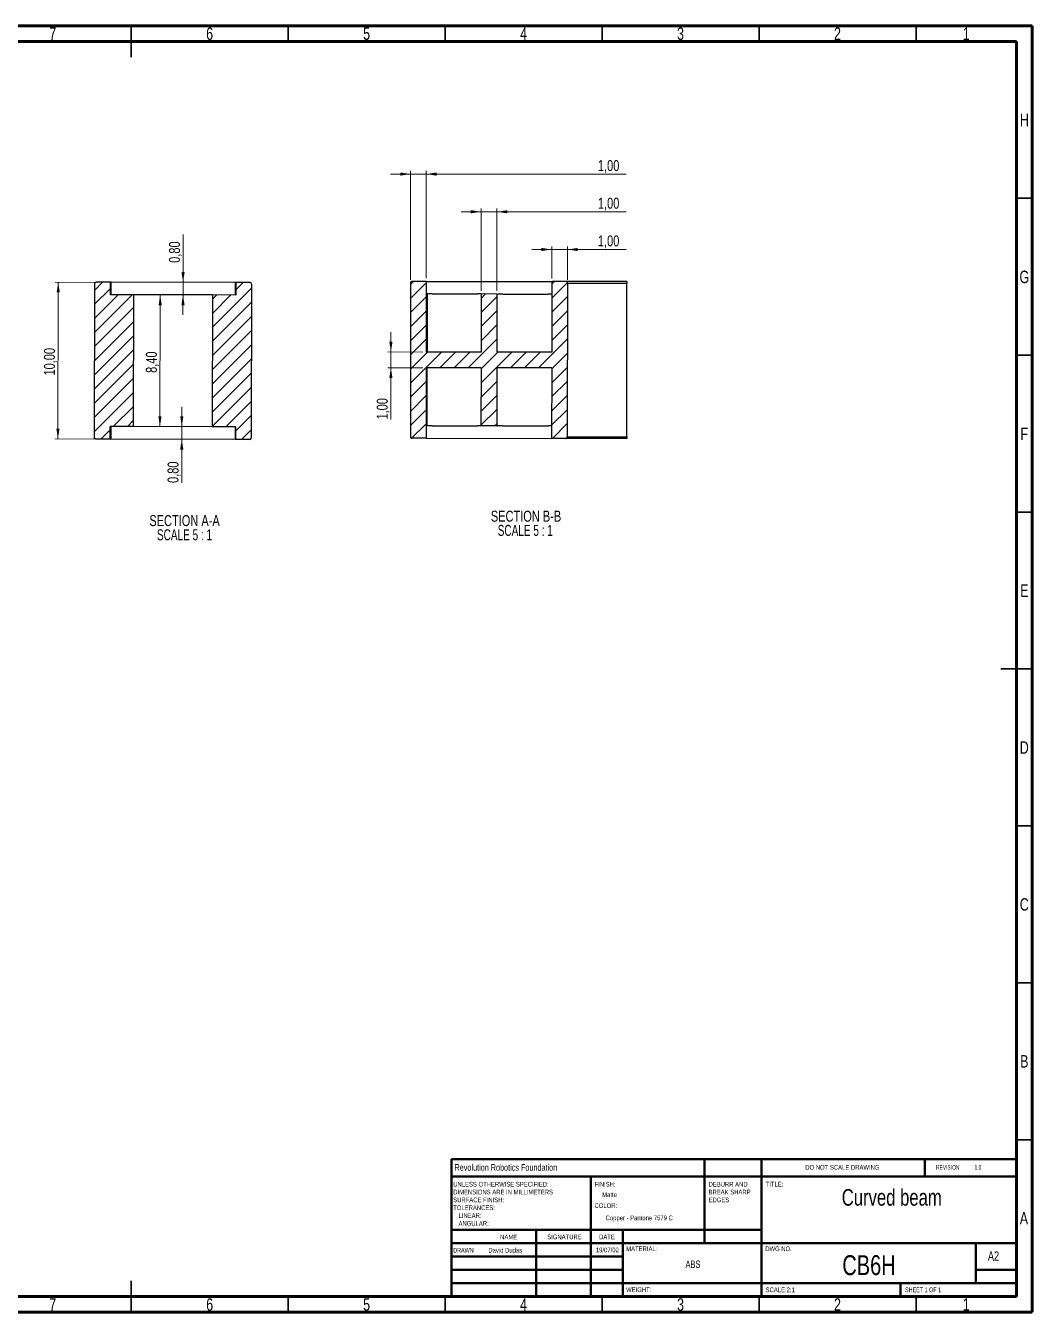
# Model space of a CAD drawing. Header units: millimetres. Extents: x 15 to 589, y 5 to 415.
# Drawn here: x 268.4 to 589, y 5 to 415 of the extents above; entities that cross this region are included whole.
import ezdxf

# ---------------------------------------------------------------- set-up
doc = ezdxf.new("R2010")
doc.units = ezdxf.units.MM
doc.styles.add('SLDTEXTSTYLE0', font='TXT', dxfattribs={"width": 0.75})
doc.styles.add('SLDTEXTSTYLE1', font='TXT', dxfattribs={"width": 0.686449})
doc.styles.add('SLDTEXTSTYLE2', font='TXT', dxfattribs={"width": 0.625})
doc.styles.add('SLDTEXTSTYLE3', font='TXT', dxfattribs={"width": 0.6875})
doc.styles.add('SLDTEXTSTYLE5', font='TXT', dxfattribs={"width": 0.681818})
doc.dimstyles.new('SLDDIMSTYLE3', dxfattribs={"dimtxt": 3.5, "dimasz": 3.302, "dimexe": 0, "dimexo": 0.0625, "dimgap": 0.875, "dimtad": 1, "dimlfac": 0.2, "dimrnd": 1e-09, "dimzin": 12, "dimdsep": 46, "dimtxsty": 'SLDTEXTSTYLE0', "dimsah": 1, "dimcen": 0.09, "dimadec": 0, "dimazin": 3, "dimtfac": 1, "dimtofl": 0, "dimtmove": 0, "dimatfit": 3, "dimfxl": 0, "dimfrac": 2, "dimtolj": 1, "dimtzin": 12, "dimarcsym": 0})
doc.dimstyles.new('SLDDIMSTYLE4', dxfattribs={"dimtxt": 3.5, "dimasz": 3.302, "dimexe": 0, "dimexo": 0.0625, "dimgap": 0.875, "dimtad": 1, "dimlfac": 0.2, "dimrnd": 1e-09, "dimdsep": 46, "dimtxsty": 'SLDTEXTSTYLE0', "dimsah": 1, "dimcen": 0.09, "dimadec": 0, "dimazin": 2, "dimtfac": 1, "dimtmove": 0, "dimatfit": 0, "dimfxl": 0, "dimfrac": 2, "dimtolj": 1, "dimtzin": 12, "dimarcsym": 0})
doc.dimstyles.new('SLDDIMSTYLE5', dxfattribs={"dimtxt": 3.5, "dimasz": 3.302, "dimexe": 0, "dimexo": 0.0625, "dimgap": 0.875, "dimtad": 1, "dimlfac": 0.2, "dimrnd": 1e-09, "dimzin": 12, "dimdsep": 46, "dimtxsty": 'SLDTEXTSTYLE0', "dimsah": 1, "dimcen": 0.09, "dimadec": 0, "dimazin": 3, "dimtfac": 1, "dimtmove": 0, "dimatfit": 0, "dimfxl": 0, "dimfrac": 2, "dimtolj": 1, "dimtzin": 12, "dimarcsym": 0})

# ---------------------------------------------------------------- blocks, each defined once
blk = doc.blocks.new('SW_NOTE_0')
at = {"color": 0, "linetype": 'Continuous', "lineweight": 0, "char_height": 1.5, "attachment_point": 1, "style": 'SLDTEXTSTYLE0'}
for s, insert in [('UNLESS OTHERWISE SPECIFIED:', (0, 1.93)), ('SURFACE FINISH:', (0, -3.07)), ('DIMENSIONS ARE IN MILLIMETERS', (0, -0.57)), ('TOLERANCES:', (0, -5.57)), ('LINEAR:', (1.69, -8.07)), ('ANGULAR:', (1.69, -10.57))]:
    blk.add_mtext(s, dxfattribs=dict(at, insert=insert))
blk = doc.blocks.new('SW_NOTE_0_1')
at = {"color": 0, "linetype": 'Continuous', "lineweight": 0, "char_height": 1.5, "attachment_point": 1, "style": 'SLDTEXTSTYLE0'}
for s, insert in [('DEBURR AND', (0, 1.93)), ('BREAK SHARP', (0, -0.57)), ('EDGES', (0, -3.07))]:
    blk.add_mtext(s, dxfattribs=dict(at, insert=insert))
blk = doc.blocks.new('_D_12')
at = {"color": 7, "linetype": 'Continuous', "lineweight": 0}
for p, q in [((334.34, 333.19), (277.73, 333.32)), ((278.73, 333.31), (278.62, 283.31)), ((334.23, 283.19), (277.62, 283.32))]:
    blk.add_line(p, q, dxfattribs=at)
at = {"color": 7, "linetype": 'Continuous', "lineweight": 18}
for points in [[(278.73, 333.31), (278.22, 330.01), (279.23, 330.01)], [(278.62, 283.31), (279.14, 286.61), (278.12, 286.62)]]:
    blk.add_solid(points, dxfattribs=at)
at = {"color": 7, "linetype": 'Continuous', "lineweight": 18, "insert": (274.15, 303.53), "char_height": 3.5, "attachment_point": 1, "rotation": 89.8709, "style": 'SLDTEXTSTYLE0'}
blk.add_mtext('10,00', dxfattribs=at)
blk = doc.blocks.new('_D_13')
at = {"color": 7, "linetype": 'Continuous', "lineweight": 0}
blk.add_line((311.2, 329.24), (311.11, 287.24), dxfattribs=at)
at = {"color": 7, "linetype": 'Continuous', "lineweight": 18}
for points in [[(311.2, 329.24), (310.69, 325.94), (311.7, 325.94)], [(311.11, 287.24), (311.62, 290.54), (310.61, 290.54)]]:
    blk.add_solid(points, dxfattribs=at)
at = {"color": 7, "linetype": 'Continuous', "lineweight": 18, "insert": (306.63, 304.37), "char_height": 3.5, "attachment_point": 1, "rotation": 89.8709, "style": 'SLDTEXTSTYLE0'}
blk.add_mtext('8,40', dxfattribs=at)
blk = doc.blocks.new('_D_14')
at = {"color": 7, "linetype": 'Continuous', "lineweight": 0}
for p, q in [((318.48, 333.22), (318.52, 348.49)), ((318.48, 333.22), (318.47, 329.22)), ((318.47, 329.22), (318.46, 322.87))]:
    blk.add_line(p, q, dxfattribs=at)
at = {"color": 7, "linetype": 'Continuous', "lineweight": 18}
for points in [[(318.48, 333.22), (319, 336.53), (317.98, 336.53)], [(318.47, 329.22), (317.96, 325.92), (318.97, 325.92)]]:
    blk.add_solid(points, dxfattribs=at)
at = {"color": 7, "linetype": 'Continuous', "lineweight": 18, "insert": (313.99, 339.44), "char_height": 3.5, "attachment_point": 1, "rotation": 89.8709, "style": 'SLDTEXTSTYLE0'}
blk.add_mtext('0,80', dxfattribs=at)
blk = doc.blocks.new('_D_15')
at = {"color": 7, "linetype": 'Continuous', "lineweight": 0}
for p, q in [((318.08, 287.23), (318.09, 293.58)), ((318.08, 287.23), (318.07, 283.23)), ((318.07, 283.23), (318.04, 269.28))]:
    blk.add_line(p, q, dxfattribs=at)
at = {"color": 7, "linetype": 'Continuous', "lineweight": 18}
for points in [[(318.08, 287.23), (318.59, 290.53), (317.58, 290.53)], [(318.07, 283.23), (317.55, 279.92), (318.57, 279.92)]]:
    blk.add_solid(points, dxfattribs=at)
at = {"color": 7, "linetype": 'Continuous', "lineweight": 18, "insert": (313.53, 269.29), "char_height": 3.5, "attachment_point": 1, "rotation": 89.8709, "style": 'SLDTEXTSTYLE0'}
blk.add_mtext('0,80', dxfattribs=at)
blk = doc.blocks.new('SW_NOTE_0_2')
at = {"color": 0, "linetype": 'Continuous', "lineweight": 0, "char_height": 3.5, "attachment_point": 2}
for s, insert, style in [('SECTION A-A', (14.16, 4.51), 'SLDTEXTSTYLE0'), ('SCALE 5 : 1', (14.15, -0.01), 'SLDTEXTSTYLE5')]:
    blk.add_mtext(s, dxfattribs=dict(at, insert=insert, style=style))
blk = doc.blocks.new('_D_16')
at = {"color": 7, "linetype": 'Continuous', "lineweight": 0}
for p, q in [((435.93, 334.49), (435.94, 344.69)), ((440.93, 333.98), (440.94, 344.69)), ((435.94, 343.69), (429.59, 343.7)), ((435.94, 343.69), (440.94, 343.69)), ((440.94, 343.69), (459.67, 343.67))]:
    blk.add_line(p, q, dxfattribs=at)
at = {"color": 7, "linetype": 'Continuous', "lineweight": 18}
for points in [[(435.94, 343.69), (432.64, 344.2), (432.64, 343.19)], [(440.94, 343.69), (444.24, 343.18), (444.24, 344.19)]]:
    blk.add_solid(points, dxfattribs=at)
at = {"color": 7, "linetype": 'Continuous', "lineweight": 18, "insert": (450.63, 348.19), "char_height": 3.5, "attachment_point": 1, "rotation": 359.951, "style": 'SLDTEXTSTYLE0'}
blk.add_mtext('1,00', dxfattribs=at)
blk = doc.blocks.new('_D_17')
at = {"color": 7, "linetype": 'Continuous', "lineweight": 0}
for p, q in [((413.43, 330.51), (413.45, 356.71)), ((418.43, 330.5), (418.45, 356.71)), ((413.45, 355.71), (407.1, 355.72)), ((413.45, 355.71), (418.45, 355.71)), ((418.45, 355.71), (459.67, 355.67))]:
    blk.add_line(p, q, dxfattribs=at)
at = {"color": 7, "linetype": 'Continuous', "lineweight": 18}
for points in [[(413.45, 355.71), (410.15, 356.22), (410.15, 355.21)], [(418.45, 355.71), (421.75, 355.2), (421.75, 356.21)]]:
    blk.add_solid(points, dxfattribs=at)
at = {"color": 7, "linetype": 'Continuous', "lineweight": 18, "insert": (450.63, 360.19), "char_height": 3.5, "attachment_point": 1, "rotation": 359.951, "style": 'SLDTEXTSTYLE0'}
blk.add_mtext('1,00', dxfattribs=at)
blk = doc.blocks.new('_D_18')
at = {"color": 7, "linetype": 'Continuous', "lineweight": 0}
for p, q in [((390.96, 367.73), (384.61, 367.73)), ((390.93, 334.03), (390.96, 368.73)), ((390.96, 367.73), (395.96, 367.73)), ((395.93, 334.52), (395.96, 368.73)), ((395.96, 367.73), (459.67, 367.67))]:
    blk.add_line(p, q, dxfattribs=at)
at = {"color": 7, "linetype": 'Continuous', "lineweight": 18}
for points in [[(390.96, 367.73), (387.66, 368.24), (387.66, 367.22)], [(395.96, 367.73), (399.26, 367.21), (399.26, 368.23)]]:
    blk.add_solid(points, dxfattribs=at)
at = {"color": 7, "linetype": 'Continuous', "lineweight": 18, "insert": (450.63, 372.19), "char_height": 3.5, "attachment_point": 1, "rotation": 359.951, "style": 'SLDTEXTSTYLE0'}
blk.add_mtext('1,00', dxfattribs=at)
blk = doc.blocks.new('_D_19')
at = {"color": 7, "linetype": 'Continuous', "lineweight": 0}
for p, q in [((384.7, 311.03), (384.7, 317.38)), ((394.91, 311.02), (383.7, 311.03)), ((384.7, 311.03), (384.69, 306.03)), ((394.91, 306.02), (383.69, 306.03)), ((384.69, 306.03), (384.68, 289.5))]:
    blk.add_line(p, q, dxfattribs=at)
at = {"color": 7, "linetype": 'Continuous', "lineweight": 18}
for points in [[(384.7, 311.03), (385.21, 314.33), (384.19, 314.33)], [(384.69, 306.03), (384.18, 302.73), (385.2, 302.73)]]:
    blk.add_solid(points, dxfattribs=at)
at = {"color": 7, "linetype": 'Continuous', "lineweight": 18, "insert": (380.17, 289.5), "char_height": 3.5, "attachment_point": 1, "rotation": 89.951, "style": 'SLDTEXTSTYLE0'}
blk.add_mtext('1,00', dxfattribs=at)
blk = doc.blocks.new('SW_NOTE_0_3')
at = {"color": 0, "linetype": 'Continuous', "lineweight": 0, "char_height": 3.5, "attachment_point": 2}
for s, insert, style in [('SECTION B-B', (13.62, 4.51), 'SLDTEXTSTYLE0'), ('SCALE 5 : 1', (13.38, -0.01), 'SLDTEXTSTYLE5')]:
    blk.add_mtext(s, dxfattribs=dict(at, insert=insert, style=style))

msp = doc.modelspace()

# ---------------------------------------------------------------- hatches: boundary and pattern name
at = {"linetype": 'Continuous', "lineweight": 18}
h = msp.add_hatch(dxfattribs=at)
h.set_pattern_fill('ANSI31', style=0)
edge = h.paths.add_edge_path(flags=0)
edge.add_line((290.331, 332.788), (290.22, 283.788))
edge.add_spline(control_points=[(290.22, 283.788), (290.22, 283.77), (290.221, 283.752), (290.223, 283.734), (290.229, 283.679), (290.245, 283.623), (290.268, 283.573), (290.292, 283.522), (290.325, 283.475), (290.365, 283.435), (290.404, 283.395), (290.451, 283.362), (290.501, 283.337), (290.552, 283.313), (290.607, 283.297), (290.663, 283.29), (290.681, 283.288), (290.7, 283.287), (290.719, 283.287)], knot_values=[0.0000002, 0.0000002, 0.0000002, 0.0000002, 0.0000109, 0.0000109, 0.0000109, 0.0000449, 0.0000449, 0.0000449, 0.0000789, 0.0000789, 0.0000789, 0.000113, 0.000113, 0.000113, 0.000147, 0.000147, 0.000147, 0.0001585, 0.0001585, 0.0001585, 0.0001585], weights=[1, 1, 1, 1, 1, 1, 1, 1, 1, 1, 1, 1, 1, 1, 1, 1, 1, 1, 1], degree=3, periodic=0)
edge.add_line((290.719, 283.287), (295.22, 283.277))
edge.add_line((295.22, 283.277), (295.229, 287.277))
edge.add_line((295.229, 287.277), (302.735, 287.26))
edge.add_line((302.735, 287.26), (302.83, 329.26))
edge.add_line((302.83, 329.26), (295.324, 329.276))
edge.add_line((295.324, 329.276), (295.333, 333.276))
edge.add_line((295.333, 333.276), (290.832, 333.287))
edge.add_spline(control_points=[(290.832, 333.287), (290.795, 333.287), (290.757, 333.283), (290.721, 333.274), (290.667, 333.262), (290.613, 333.24), (290.566, 333.211), (290.518, 333.181), (290.475, 333.143), (290.44, 333.099), (290.405, 333.055), (290.378, 333.005), (290.359, 332.952), (290.341, 332.9), (290.331, 332.843), (290.331, 332.788)], knot_values=[0.0001585, 0.0001585, 0.0001585, 0.0001585, 0.000181, 0.000181, 0.000181, 0.000215, 0.000215, 0.000215, 0.000249, 0.000249, 0.000249, 0.000283, 0.000283, 0.000283, 0.0003168, 0.0003168, 0.0003168, 0.0003168], weights=[1, 1, 1, 1, 1, 1, 1, 1, 1, 1, 1, 1, 1, 1, 1, 1], degree=3, periodic=0)
h = msp.add_hatch(dxfattribs=at)
h.set_pattern_fill('ANSI31', style=0)
edge = h.paths.add_edge_path(flags=0)
edge.add_line((335.338, 333.186), (335.329, 329.186))
edge.add_line((335.329, 329.186), (327.829, 329.203))
edge.add_line((327.829, 329.203), (327.735, 287.203))
edge.add_line((327.735, 287.203), (335.235, 287.186))
edge.add_line((335.235, 287.186), (335.226, 283.186))
edge.add_line((335.226, 283.186), (339.726, 283.176))
edge.add_arc((339.727, 283.676), 0.5, 269.87085, 359.87085)
edge.add_line((340.227, 283.675), (340.337, 332.675))
edge.add_arc((339.837, 332.676), 0.5, 359.87085, 449.87085)
edge.add_line((339.838, 333.176), (335.338, 333.186))
h = msp.add_hatch(dxfattribs=at)
h.set_pattern_fill('ANSI31', style=0)
edge = h.paths.add_edge_path(flags=0)
edge.add_spline(control_points=[(391.43, 333.527), (391.411, 333.527), (391.392, 333.526), (391.373, 333.524), (391.317, 333.517), (391.262, 333.501), (391.212, 333.477), (391.161, 333.452), (391.114, 333.419), (391.075, 333.379), (391.035, 333.34), (391.002, 333.293), (390.978, 333.242), (390.954, 333.192), (390.938, 333.136), (390.932, 333.081), (390.93, 333.063), (390.929, 333.045), (390.929, 333.027)], knot_values=[0.0001566, 0.0001566, 0.0001566, 0.0001566, 0.0001679, 0.0001679, 0.0001679, 0.0002015, 0.0002015, 0.0002015, 0.000235, 0.000235, 0.000235, 0.0002686, 0.0002686, 0.0002686, 0.0003022, 0.0003022, 0.0003022, 0.0003128, 0.0003128, 0.0003128, 0.0003128], weights=[1, 1, 1, 1, 1, 1, 1, 1, 1, 1, 1, 1, 1, 1, 1, 1, 1, 1, 1], degree=3, periodic=0)
edge.add_line((390.929, 333.027), (390.887, 284.027))
edge.add_spline(control_points=[(390.887, 284.027), (390.887, 283.972), (390.897, 283.915), (390.915, 283.863), (390.933, 283.81), (390.961, 283.759), (390.996, 283.716), (391.031, 283.672), (391.074, 283.633), (391.121, 283.604), (391.168, 283.574), (391.222, 283.552), (391.276, 283.539), (391.312, 283.531), (391.35, 283.527), (391.387, 283.527)], knot_values=[0.0000002, 0.0000002, 0.0000002, 0.0000002, 0.0000336, 0.0000336, 0.0000336, 0.0000672, 0.0000672, 0.0000672, 0.0001007, 0.0001007, 0.0001007, 0.0001343, 0.0001343, 0.0001343, 0.0001566, 0.0001566, 0.0001566, 0.0001566], weights=[1, 1, 1, 1, 1, 1, 1, 1, 1, 1, 1, 1, 1, 1, 1, 1], degree=3, periodic=0)
edge.add_line((391.387, 283.527), (395.887, 283.523))
edge.add_line((395.887, 283.523), (395.906, 306.023))
edge.add_line((395.906, 306.023), (413.408, 306.008))
edge.add_line((413.408, 306.008), (413.392, 287.508))
edge.add_line((413.392, 287.508), (418.392, 287.504))
edge.add_line((418.392, 287.504), (418.408, 306.004))
edge.add_line((418.408, 306.004), (435.91, 305.989))
edge.add_line((435.91, 305.989), (435.891, 283.489))
edge.add_line((435.891, 283.489), (440.391, 283.485))
edge.add_spline(control_points=[(440.391, 283.485), (440.41, 283.485), (440.429, 283.486), (440.448, 283.488), (440.503, 283.494), (440.559, 283.51), (440.609, 283.535), (440.66, 283.559), (440.706, 283.593), (440.746, 283.632), (440.785, 283.672), (440.819, 283.719), (440.843, 283.769), (440.867, 283.82), (440.882, 283.875), (440.889, 283.931), (440.89, 283.949), (440.891, 283.967), (440.891, 283.984)], knot_values=[0.0001566, 0.0001566, 0.0001566, 0.0001566, 0.0001679, 0.0001679, 0.0001679, 0.0002015, 0.0002015, 0.0002015, 0.0002351, 0.0002351, 0.0002351, 0.0002686, 0.0002686, 0.0002686, 0.0003022, 0.0003022, 0.0003022, 0.0003128, 0.0003128, 0.0003128, 0.0003128], weights=[1, 1, 1, 1, 1, 1, 1, 1, 1, 1, 1, 1, 1, 1, 1, 1, 1, 1, 1], degree=3, periodic=0)
edge.add_line((440.891, 283.984), (440.933, 332.984))
edge.add_spline(control_points=[(440.933, 332.984), (440.933, 333.04), (440.924, 333.096), (440.906, 333.149), (440.887, 333.202), (440.86, 333.252), (440.825, 333.296), (440.79, 333.34), (440.747, 333.378), (440.7, 333.408), (440.652, 333.438), (440.599, 333.46), (440.545, 333.472), (440.508, 333.481), (440.471, 333.485), (440.434, 333.485)], knot_values=[0.0000002, 0.0000002, 0.0000002, 0.0000002, 0.0000336, 0.0000336, 0.0000336, 0.0000671, 0.0000671, 0.0000671, 0.0001007, 0.0001007, 0.0001007, 0.0001343, 0.0001343, 0.0001343, 0.0001566, 0.0001566, 0.0001566, 0.0001566], weights=[1, 1, 1, 1, 1, 1, 1, 1, 1, 1, 1, 1, 1, 1, 1, 1], degree=3, periodic=0)
edge.add_line((440.434, 333.485), (435.933, 333.489))
edge.add_line((435.933, 333.489), (435.914, 310.989))
edge.add_line((435.914, 310.989), (418.412, 311.004))
edge.add_line((418.412, 311.004), (418.428, 329.504))
edge.add_line((418.428, 329.504), (413.428, 329.508))
edge.add_line((413.428, 329.508), (413.412, 311.008))
edge.add_line((413.412, 311.008), (395.911, 311.023))
edge.add_line((395.911, 311.023), (395.93, 333.523))
edge.add_line((395.93, 333.523), (391.43, 333.527))

# ---------------------------------------------------------------- linework, layer by layer
at = {"color": 7, "linetype": 'Continuous', "lineweight": 70}
for p, q in [((15, 415), (589, 415)), ((589, 415), (589, 5)), ((20, 410), (584, 410)), ((584, 410), (584, 10)), ((584, 10), (20, 10)), ((589, 5), (15, 5))]:
    msp.add_line(p, q, dxfattribs=at)
at = {"color": 7, "linetype": 'Continuous', "lineweight": 35}
for p, q in [((302, 415), (302, 405)), ((302, 410), (302, 415)), ((352, 410), (352, 415)), ((402, 410), (402, 415)), ((452, 410), (452, 415)), ((502, 410), (502, 415)), ((552, 410), (552, 415)), ((584, 360), (589, 360)), ((584, 310), (589, 310)), ((584, 260), (589, 260)), ((589, 210), (579, 210)), ((584, 210), (589, 210)), ((584, 160), (589, 160)), ((584, 110), (589, 110)), ((584, 60), (589, 60)), ((302, 5), (302, 15)), ((302, 10), (302, 5)), ((352, 10), (352, 5)), ((402, 10), (402, 5)), ((452, 10), (452, 5)), ((502, 10), (502, 5)), ((552, 10), (552, 5))]:
    msp.add_line(p, q, dxfattribs=at)
at = {"color": 7, "linetype": 'Continuous', "lineweight": 25}
for p, q in [((290.22, 283.788), (290.331, 332.788)), ((295.333, 333.276), (290.832, 333.287)), ((295.324, 329.276), (295.333, 333.276)), ((295.345, 333.276), (295.333, 333.276)), ((295.336, 329.276), (295.345, 333.276)), ((295.592, 333.276), (295.345, 333.276)), ((295.583, 329.276), (295.592, 333.276)), ((335.216, 333.187), (295.592, 333.276)), ((335.207, 329.187), (335.216, 333.187)), ((335.338, 333.186), (335.216, 333.187)), ((335.338, 333.186), (335.329, 329.186)), ((339.838, 333.176), (335.338, 333.186)), ((340.337, 332.675), (340.227, 283.675)), ((390.929, 333.027), (390.887, 284.027)), ((395.93, 333.523), (391.43, 333.527)), ((395.93, 333.523), (395.911, 311.023)), ((395.93, 333.523), (435.933, 333.489)), ((435.933, 333.489), (435.914, 310.989)), ((440.434, 333.485), (435.933, 333.489)), ((459.885, 333.468), (440.434, 333.485)), ((440.933, 332.984), (440.891, 283.984)), ((440.933, 332.984), (459.885, 332.968)), ((459.843, 283.968), (459.885, 332.968)), ((302.83, 329.26), (295.324, 329.276)), ((302.735, 287.26), (302.83, 329.26)), ((327.829, 329.203), (302.83, 329.26)), ((327.829, 329.203), (327.735, 287.203)), ((335.329, 329.186), (327.829, 329.203)), ((396.267, 329.523), (396.251, 311.023)), ((397.88, 329.521), (396.267, 329.523)), ((397.88, 329.521), (412.34, 329.509)), ((413.428, 329.508), (412.34, 329.509)), ((413.428, 329.508), (413.412, 311.008)), ((418.428, 329.504), (413.428, 329.508)), ((418.428, 329.504), (418.412, 311.004)), ((418.428, 329.504), (418.704, 329.503)), ((420.317, 329.502), (418.704, 329.503)), ((420.317, 329.502), (434.778, 329.49)), ((435.93, 329.489), (434.778, 329.49)), ((413.412, 311.008), (395.911, 311.023)), ((435.914, 310.989), (418.412, 311.004)), ((395.906, 306.023), (395.887, 283.523)), ((413.408, 306.008), (395.906, 306.023)), ((396.231, 287.523), (396.247, 306.023)), ((413.408, 306.008), (413.392, 287.508)), ((418.408, 306.004), (418.392, 287.504)), ((435.91, 305.989), (418.408, 306.004)), ((435.91, 305.989), (435.891, 283.489)), ((295.22, 283.277), (295.229, 287.277)), ((302.735, 287.26), (295.229, 287.277)), ((295.241, 287.277), (295.232, 283.277)), ((295.489, 287.276), (295.479, 283.276)), ((327.735, 287.203), (302.735, 287.26)), ((335.235, 287.186), (327.735, 287.203)), ((335.113, 287.187), (335.104, 283.187)), ((335.235, 287.186), (335.226, 283.186)), ((397.844, 287.521), (396.231, 287.523)), ((397.844, 287.521), (412.304, 287.509)), ((413.392, 287.508), (412.304, 287.509)), ((418.392, 287.504), (413.392, 287.508)), ((418.392, 287.504), (418.668, 287.503)), ((420.281, 287.502), (418.668, 287.503)), ((420.281, 287.502), (434.742, 287.49)), ((435.894, 287.489), (434.742, 287.49)), ((295.22, 283.277), (290.719, 283.287)), ((295.232, 283.277), (295.22, 283.277)), ((295.479, 283.276), (295.232, 283.277)), ((335.104, 283.187), (295.479, 283.276)), ((335.226, 283.186), (335.104, 283.187)), ((339.726, 283.176), (335.226, 283.186)), ((395.887, 283.523), (391.387, 283.527)), ((395.887, 283.523), (435.891, 283.489)), ((440.391, 283.485), (435.891, 283.489)), ((459.842, 283.468), (440.391, 283.485)), ((440.891, 283.984), (459.843, 283.968))]:
    msp.add_line(p, q, dxfattribs=at)
at = {"color": 7, "linetype": 'Continuous', "lineweight": 50}
for p, q in [((404, 53.839), (403.976, 10)), ((404, 53.839), (584, 53.839)), ((484.6, 53.839), (484.585, 26.956)), ((502.8, 53.839), (502.776, 9.946)), ((554.797, 48.226), (554.8, 53.839)), ((583.997, 48.226), (403.997, 48.226)), ((448.396, 48.226), (448.375, 9.976)), ((502.8, 31.25), (404, 31.25)), ((430.991, 31.25), (430.991, 10)), ((458.6, 10), (458.6, 31.25)), ((458.6, 27), (404, 27)), ((458.6, 27), (584, 27)), ((571, 14.25), (571, 27)), ((458.6, 22.75), (404, 22.75)), ((458.6, 18.5), (404, 18.5)), ((584, 18.5), (571, 18.5)), ((404, 14.25), (584, 14.25)), ((547, 10), (547, 14.25))]:
    msp.add_line(p, q, dxfattribs=at)
at = {"color": 7, "linetype": 'Continuous', "lineweight": 25}
for centre, start, end in [((339.837, 332.676), 359.87085, 89.87085), ((339.727, 283.676), 269.87085, 359.87085)]:
    msp.add_arc(centre, 0.5, start, end, dxfattribs=at)
for points, knots in [([(290.331, 332.788), (290.331, 332.843), (290.341, 332.9), (290.359, 332.952), (290.378, 333.005), (290.405, 333.055), (290.44, 333.099), (290.475, 333.143), (290.518, 333.181), (290.566, 333.211), (290.613, 333.24), (290.667, 333.262), (290.721, 333.274), (290.757, 333.283), (290.795, 333.287), (290.832, 333.287)], [0.00000019719, 0.00000019719, 0.00000019719, 0.00000019719, 0.00003357127, 0.00003357127, 0.00003357127, 0.00006714232, 0.00006714232, 0.00006714232, 0.00010071685, 0.00010071685, 0.00010071685, 0.00013429892, 0.00013429892, 0.00013429892, 0.0001565763, 0.0001565763, 0.0001565763, 0.0001565763]), ([(391.43, 333.527), (391.411, 333.527), (391.392, 333.526), (391.373, 333.524), (391.317, 333.517), (391.262, 333.501), (391.212, 333.477), (391.161, 333.452), (391.114, 333.419), (391.075, 333.379), (391.035, 333.34), (391.002, 333.293), (390.978, 333.242), (390.954, 333.192), (390.938, 333.136), (390.932, 333.081), (390.93, 333.063), (390.929, 333.045), (390.929, 333.027)], [0.00015656296, 0.00015656296, 0.00015656296, 0.00015656296, 0.00016788636, 0.00016788636, 0.00016788636, 0.00020146777, 0.00020146777, 0.00020146777, 0.00023504876, 0.00023504876, 0.00023504876, 0.00026862811, 0.00026862811, 0.00026862811, 0.00030220535, 0.00030220535, 0.00030220535, 0.00031278999, 0.00031278999, 0.00031278999, 0.00031278999]), ([(440.933, 332.984), (440.933, 333.04), (440.924, 333.096), (440.906, 333.149), (440.887, 333.202), (440.86, 333.252), (440.825, 333.296), (440.79, 333.34), (440.747, 333.378), (440.7, 333.408), (440.652, 333.438), (440.599, 333.46), (440.545, 333.472), (440.508, 333.481), (440.471, 333.485), (440.434, 333.485)], [0.00000019719, 0.00000019719, 0.00000019719, 0.00000019719, 0.00003357443, 0.00003357443, 0.00003357443, 0.00006714877, 0.00006714877, 0.00006714877, 0.00010072471, 0.00010072471, 0.00010072471, 0.00013430413, 0.00013430413, 0.00013430413, 0.00015656637, 0.00015656637, 0.00015656637, 0.00015656637]), ([(459.885, 333.468), (459.885, 333.468), (459.885, 333.442), (459.885, 333.34), (459.885, 333.295), (459.885, 333.168), (459.885, 333.076), (459.885, 332.968)], [0, 0, 0, 0, 0.5, 0.5, 0.75, 0.75, 1, 1, 1, 1]), ([(290.719, 283.287), (290.7, 283.287), (290.681, 283.288), (290.663, 283.29), (290.607, 283.297), (290.552, 283.313), (290.501, 283.337), (290.451, 283.362), (290.404, 283.395), (290.365, 283.435), (290.325, 283.475), (290.292, 283.522), (290.268, 283.573), (290.245, 283.623), (290.229, 283.679), (290.223, 283.734), (290.221, 283.752), (290.22, 283.77), (290.22, 283.788)], [0.00015657637, 0.00015657637, 0.00015657637, 0.00015657637, 0.00016788816, 0.00016788816, 0.00016788816, 0.00020148103, 0.00020148103, 0.00020148103, 0.00023507233, 0.00023507233, 0.00023507233, 0.00026865764, 0.00026865764, 0.00026865764, 0.00030223514, 0.00030223514, 0.00030223514, 0.00031281724, 0.00031281724, 0.00031281724, 0.00031281724]), ([(390.887, 284.027), (390.887, 283.972), (390.897, 283.915), (390.915, 283.863), (390.933, 283.81), (390.961, 283.759), (390.996, 283.716), (391.031, 283.672), (391.074, 283.633), (391.121, 283.604), (391.168, 283.574), (391.222, 283.552), (391.276, 283.539), (391.312, 283.531), (391.35, 283.527), (391.387, 283.527)], [0.00000019719, 0.00000019719, 0.00000019719, 0.00000019719, 0.00003357554, 0.00003357554, 0.00003357554, 0.00006715103, 0.00006715103, 0.00006715103, 0.00010072746, 0.00010072746, 0.00010072746, 0.00013430593, 0.00013430593, 0.00013430593, 0.00015656294, 0.00015656294, 0.00015656294, 0.00015656294]), ([(440.391, 283.485), (440.41, 283.485), (440.429, 283.486), (440.448, 283.488), (440.503, 283.494), (440.559, 283.51), (440.609, 283.535), (440.66, 283.559), (440.706, 283.593), (440.746, 283.632), (440.785, 283.672), (440.819, 283.719), (440.843, 283.769), (440.867, 283.82), (440.882, 283.875), (440.889, 283.931), (440.89, 283.949), (440.891, 283.967), (440.891, 283.984)], [0.00015656633, 0.00015656633, 0.00015656633, 0.00015656633, 0.0001678868, 0.0001678868, 0.0001678868, 0.00020147111, 0.00020147111, 0.00020147111, 0.00023505474, 0.00023505474, 0.00023505474, 0.00026863565, 0.00026863565, 0.00026863565, 0.00030221296, 0.00030221296, 0.00030221296, 0.00031279691, 0.00031279691, 0.00031279691, 0.00031279691]), ([(459.843, 283.968), (459.843, 283.86), (459.843, 283.769), (459.842, 283.641), (459.842, 283.597), (459.842, 283.495), (459.842, 283.468), (459.842, 283.468)], [0, 0, 0, 0, 0.25, 0.25, 0.5, 0.5, 1, 1, 1, 1])]:
    msp.add_open_spline(points, degree=3, knots=knots, dxfattribs=at)

# ---------------------------------------------------------------- block references
at = {"color": 7, "linetype": 'Continuous', "lineweight": 0}
for name, p in [('SW_NOTE_0_2', (304.794, 254.531)), ('SW_NOTE_0_3', (414.117, 255.934)), ('SW_NOTE_0', (404.554, 44.632)), ('SW_NOTE_0_1', (485.894, 44.632))]:
    msp.add_blockref(name, p, dxfattribs=at)

# ---------------------------------------------------------------- texts
for s, insert, char_height, attachment_point, style in [('7', (276.96, 414.452), 3.969, 2, 'SLDTEXTSTYLE0'), ('6', (326.96, 414.452), 3.969, 2, 'SLDTEXTSTYLE0'), ('5', (376.96, 414.452), 3.969, 2, 'SLDTEXTSTYLE0'), ('4', (426.96, 414.452), 3.969, 2, 'SLDTEXTSTYLE0'), ('3', (476.96, 414.452), 3.969, 2, 'SLDTEXTSTYLE0'), ('2', (526.96, 414.452), 3.969, 2, 'SLDTEXTSTYLE0'), ('1', (567.96, 414.452), 3.969, 2, 'SLDTEXTSTYLE0'), ('H', (586.49, 386.952), 3.969, 2, 'SLDTEXTSTYLE0'), ('G', (586.487, 336.952), 3.969, 2, 'SLDTEXTSTYLE0'), ('F', (586.458, 286.952), 3.969, 2, 'SLDTEXTSTYLE0'), ('E', (586.508, 236.952), 3.969, 2, 'SLDTEXTSTYLE0'), ('D', (586.453, 186.952), 3.969, 2, 'SLDTEXTSTYLE0'), ('C', (586.459, 136.952), 3.969, 2, 'SLDTEXTSTYLE0'), ('B', (586.471, 86.952), 3.969, 2, 'SLDTEXTSTYLE0'), ('Revolution Robotics Foundation', (404.963, 52.212), 2.11667, 1, 'SLDTEXTSTYLE0'), ('DO NOT SCALE DRAWING', (516.715, 51.937), 1.5, 1, 'SLDTEXTSTYLE0'), ('REVISION           1.0', (558.327, 51.937), 1.5, 1, 'SLDTEXTSTYLE2'), ('FINISH:', (449.564, 46.566), 1.5, 1, 'SLDTEXTSTYLE0'), ('TITLE:', (504.09, 46.576), 1.5, 1, 'SLDTEXTSTYLE0'), ('Matte', (452.005, 43.238), 1.4986, 1, 'SLDTEXTSTYLE0'), ('Curved beam', (544.239, 44.266), 5.29167, 2, 'SLDTEXTSTYLE0'), ('COLOR:', (449.564, 39.742), 1.5, 1, 'SLDTEXTSTYLE0'), ('A', (586.34, 36.952), 3.969, 2, 'SLDTEXTSTYLE0'), ('Copper - Pantone 7579 C', (463.799, 35.826), 1.4986, 2, 'SLDTEXTSTYLE0'), ('NAME', (419.506, 29.716), 1.5, 1, 'SLDTEXTSTYLE0'), ('SIGNATURE', (434.494, 29.776), 1.5, 1, 'SLDTEXTSTYLE0'), ('DATE', (451.008, 29.776), 1.5, 1, 'SLDTEXTSTYLE0'), ('DRAWN', (404.554, 25.505), 1.5, 1, 'SLDTEXTSTYLE1'), ('David Dudas', (421.125, 25.503), 1.4986, 2, 'SLDTEXTSTYLE0'), ('19/07/02', (453.647, 25.603), 1.4986, 2, 'SLDTEXTSTYLE0'), ('MATERIAL:', (459.646, 25.986), 1.5, 1, 'SLDTEXTSTYLE0'), ('DWG NO.', (503.953, 25.986), 1.5, 1, 'SLDTEXTSTYLE0'), ('ABS', (480.918, 21.486), 2.3813, 2, 'SLDTEXTSTYLE0'), ('CB6H', (536.99, 23.181), 6.35, 2, 'SLDTEXTSTYLE0'), ('A2', (574.871, 24.406), 2.9104, 1, 'SLDTEXTSTYLE0'), ('WEIGHT:', (459.618, 12.949), 1.4986, 1, 'SLDTEXTSTYLE0'), ('SCALE:2:1', (504.074, 12.9), 1.5, 1, 'SLDTEXTSTYLE0'), ('SHEET 1 OF 1', (548.478, 12.9), 1.5, 1, 'SLDTEXTSTYLE3'), ('7', (276.96, 9.452), 3.969, 2, 'SLDTEXTSTYLE0'), ('6', (326.96, 9.452), 3.969, 2, 'SLDTEXTSTYLE0'), ('5', (376.96, 9.452), 3.969, 2, 'SLDTEXTSTYLE0'), ('4', (426.96, 9.452), 3.969, 2, 'SLDTEXTSTYLE0'), ('3', (476.96, 9.452), 3.969, 2, 'SLDTEXTSTYLE0'), ('2', (526.96, 9.452), 3.969, 2, 'SLDTEXTSTYLE0'), ('1', (567.96, 9.452), 3.969, 2, 'SLDTEXTSTYLE0')]:
    msp.add_mtext(s, dxfattribs=dict(at, insert=insert, char_height=char_height, attachment_point=attachment_point, style=style))

# ---------------------------------------------------------------- dimensions: what is measured, and where the dimension line sits
at = {"color": 7, "linetype": 'Continuous', "lineweight": 18}
for base, p1, p2, angle, dimstyle, picture, middle in [((395.959, 367.725), (390.929, 333.027), (395.93, 333.523), 359.95101, 'SLDDIMSTYLE5', '_D_18', (455.148, 367.675)), ((418.451, 355.706), (413.428, 329.508), (418.428, 329.504), 359.95101, 'SLDDIMSTYLE5', '_D_17', (455.148, 355.675)), ((318.474, 329.224), (335.991, 333.185), (327.829, 329.203), 89.87085, 'SLDDIMSTYLE4', '_D_14', (318.507, 343.96)), ((440.943, 343.687), (435.933, 333.489), (440.933, 332.984), 359.95101, 'SLDDIMSTYLE5', '_D_16', (455.148, 343.675)), ((278.621, 283.314), (335.338, 333.186), (335.226, 283.186), 89.87085, 'SLDDIMSTYLE3', '_D_12', (278.68, 309.34)), ((311.106, 287.241), (302.83, 329.26), (302.735, 287.26), 89.87085, 'SLDDIMSTYLE3', '_D_13', (311.155, 308.881)), ((384.693, 306.032), (395.911, 311.023), (395.906, 306.023), 89.95101, 'SLDDIMSTYLE5', '_D_19', (384.683, 294.022)), ((318.069, 283.225), (327.735, 287.203), (335.878, 283.185), 89.87085, 'SLDDIMSTYLE4', '_D_15', (318.048, 273.801))]:
    dim = msp.add_linear_dim(base=base, p1=p1, p2=p2, angle=angle, dimstyle=dimstyle, dxfattribs=at)
    dim.commit()
    dim.dimension.update_dxf_attribs({"geometry": picture, "text_midpoint": middle, "dimtype": 160})

doc.saveas('drawing.dxf')
